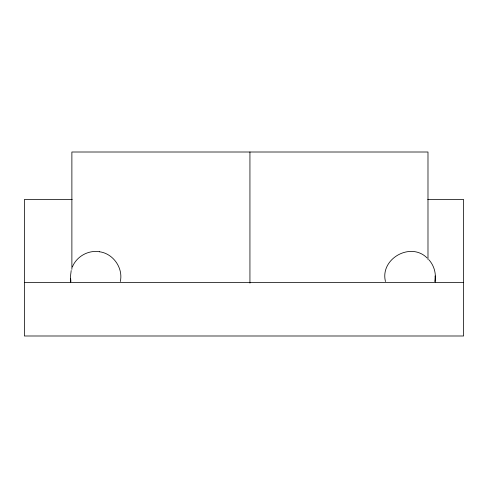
<?xml version="1.0" encoding="UTF-8"?>
<svg xmlns="http://www.w3.org/2000/svg" width="488" height="488" viewBox="0 0 488 488"><rect width="100%" height="100%" fill="white"/><g stroke="black" fill="none" stroke-linecap="round" stroke-linejoin="round"><path stroke-width="0.73" d="M70.473 278.374L70.565 282.076M435.241 282.076L435.095 275.915M120.316 281.558C123.403 267.985 113.131 253.406 99.314 251.735M434.881 281.558C436.455 273.866 434.149 265.521 428.842 259.732M71.193 270.523L70.443 276.641L70.925 281.558M72.358 267.009C76.494 256.548 88.218 249.905 99.314 251.735M72.194 199.488L24.4 199.488L24.4 335.994L463.6 335.994L463.6 199.488L427.762 199.488M24.4 282.576L463.6 282.576M427.091 257.987C410.676 241.334 379.646 258.914 385.49 281.558M427.988 259.494L427.988 152.006L71.882 152.006L71.882 269.4M249.935 152.006L249.935 283.125"/></g></svg>
